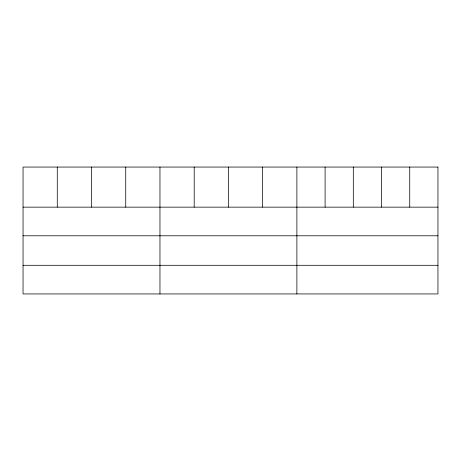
<?xml version="1.0" encoding="UTF-8"?>
<svg xmlns="http://www.w3.org/2000/svg" width="461" height="461" viewBox="0 0 461 461"><rect width="100%" height="100%" fill="white"/><g stroke="black" fill="none" stroke-linecap="round" stroke-linejoin="round"><path stroke-width="0.69" d="M23.05 207.15L437.95 207.15M23.05 235.79L437.95 235.79M23.05 265.3L437.95 265.3M409.737 167.061L409.737 207.15M381.524 167.061L381.524 207.15M353.31 167.061L353.31 207.15M325.097 167.061L325.097 207.15M296.884 167.061L296.884 293.939M262.655 167.061L262.655 207.15M228.425 167.061L228.425 207.15M194.196 167.061L194.196 207.15M159.967 167.061L159.967 293.939M125.738 167.061L125.738 207.15M91.509 167.061L91.509 207.15M57.279 167.061L57.279 207.15M437.95 167.061L23.05 167.061L23.05 293.939L437.95 293.939L437.95 167.061"/></g></svg>
